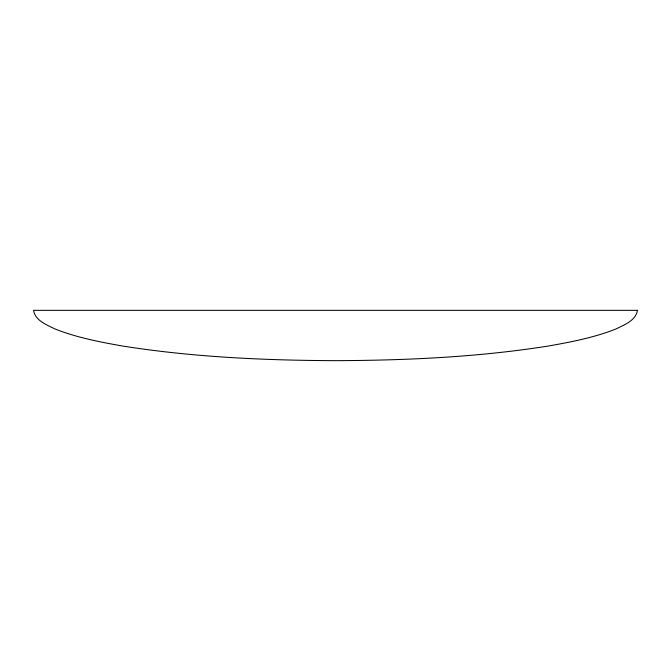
<?xml version="1.0" encoding="UTF-8"?>
<svg xmlns="http://www.w3.org/2000/svg" width="671" height="671" viewBox="0 0 671 671"><rect width="100%" height="100%" fill="white"/><g stroke="black" fill="none" stroke-linecap="round" stroke-linejoin="round"><path stroke-width="1.01" d="M637.45 310.337C635.798 320.629 624.416 324.714 616.246 328.865C594.682 337.446 571.784 341.883 549.012 345.926C478.448 357.14 406.869 360.377 335.5 360.663C264.131 360.377 192.552 357.14 121.988 345.926C99.216 341.883 76.318 337.446 54.754 328.865C46.584 324.714 35.202 320.629 33.55 310.337L637.45 310.337"/></g></svg>
